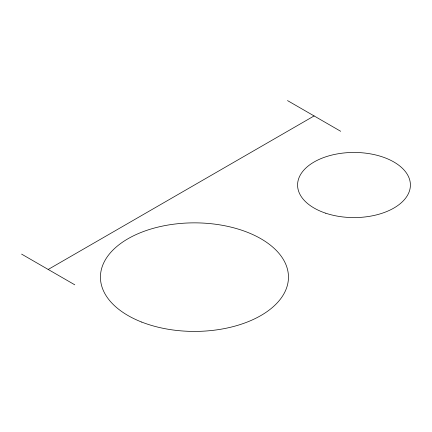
<?xml version="1.0" encoding="UTF-8"?>
<svg xmlns="http://www.w3.org/2000/svg" width="432" height="432" viewBox="0 0 432 432"><rect width="100%" height="100%" fill="white"/><g stroke="black" fill="none" stroke-linecap="round" stroke-linejoin="round"><path stroke-width="0.65" d="M48.19 269.46L314.102 115.938M287.512 100.586L340.697 131.29M21.6 254.108L74.785 284.812M141.75 322.088A94.014 54.281 0 0 0 288.22 281.011A94.014 54.281 0 0 0 153.365 228.312A94.014 54.281 0 0 0 141.75 322.088M325.787 213.224A56.408 32.567 0 0 0 410.4 185.02A56.408 32.567 0 0 0 325.787 156.816A56.408 32.567 0 0 0 325.787 213.224"/></g></svg>
